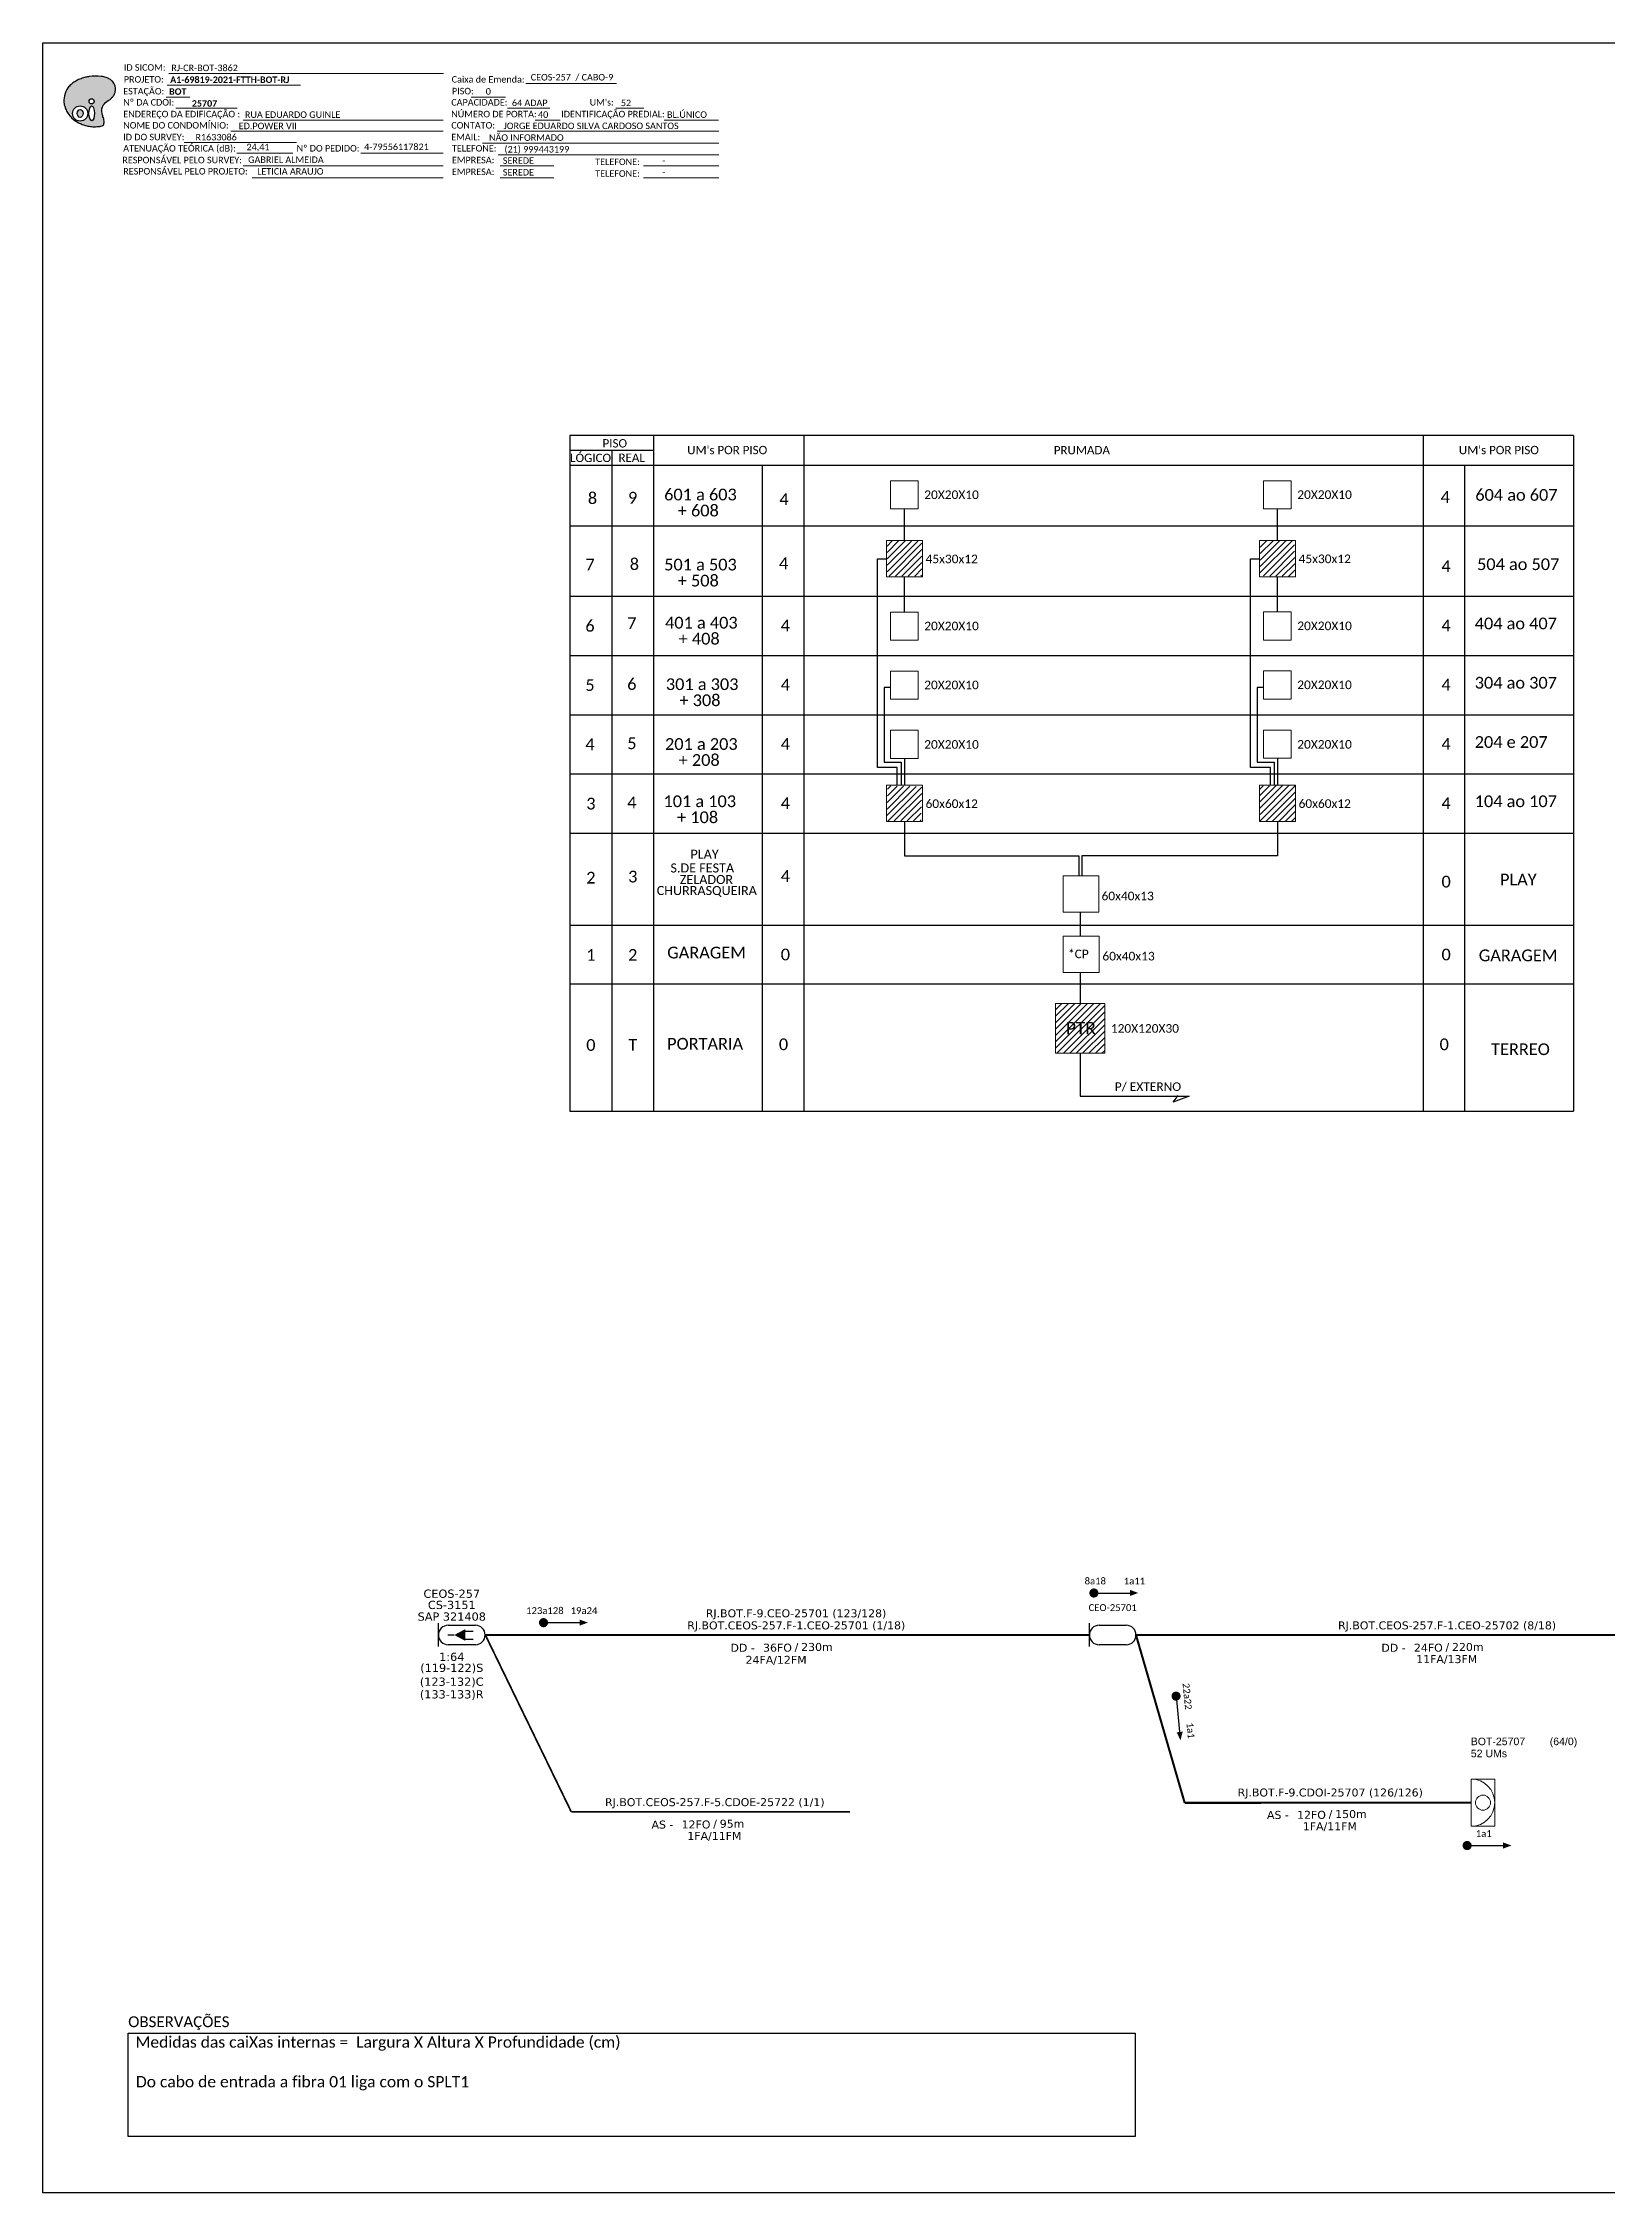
# Model space of a CAD drawing. Extents: x -4 to 837, y 1 to 595.
# Drawn here: x -4 to 428, y 1 to 595 of the extents above; entities that cross this region are included whole.
import ezdxf
from ezdxf.enums import TextEntityAlignment as Align

# ---------------------------------------------------------------- set-up
doc = ezdxf.new("R2010")
doc.units = 0
for name, color, linetype, lineweight in [("20.0-LEGENDA DOS CDO'S", 1, 'Continuous', 0), ('20.1-CDO_INTERIOR', 1, 'Continuous', 0), ('40.1-ETIQUETAS', 1, 'Continuous', 20)]:
    doc.layers.add(name, color=color, linetype=linetype, lineweight=lineweight)
for name, color, linetype in [('20.4-CEOS', 1, 'Continuous'), ('CAP a instalar', 1, 'Continuous'), ('CD de instalação futura', 8, 'Continuous'), ('SETA', 7, 'Continuous')]:
    doc.layers.add(name, color=color, linetype=linetype)
doc.styles.add('ARIAL', font='arial.ttf')
doc.styles.add('siredit', font='verdana.ttf')
doc.styles.add('WMF-Calibri0', font='calibri.ttf')
doc.styles.add('WMF-Calibri1', font='calibrib.ttf')
doc.linetypes.add('FENCELINE1', pattern='A,0.25,-0.1,[133,ltypeshp.shx,S=0.1,R=0,X=-0.1,Y=0],-0.1,1', length=1.45)

# ---------------------------------------------------------------- blocks, each defined once
blk = doc.blocks.new('OI')
h = blk.add_hatch(color=40)
edge = h.paths.add_edge_path()
edge.add_spline(control_points=[(4.35, -0.67), (3.92, -0.99), (3.26, -1.5), (2.81, -2.59), (2.9, -3.5), (3.06, -4.27), (3.31, -4.85), (3.37, -5.39), (3.4, -5.88), (3.2, -6.4), (2.54, -6.61), (1.65, -6.63), (0.55, -6.67), (-0.56, -6.42), (-1.61, -6.14), (-2.77, -5.61), (-3.92, -4.77), (-4.89, -3.7), (-5.34, -2.65), (-5.6, -1.94), (-5.85, -0.96), (-5.71, 0.47), (-5.1, 2.02), (-4.14, 3.02), (-3.3, 3.61), (-2.37, 4.16), (-1.36, 4.44), (-0.56, 4.7), (0.79, 4.85), (2.24, 4.97), (3.79, 4.57), (4.67, 4.21), (5.44, 3.65), (5.76, 2.99), (6.03, 2.21), (6.01, 1.46), (5.72, 0.64), (5.31, 0.08), (4.88, -0.38), (4.51, -0.55), (4.35, -0.67)], knot_values=[0, 0, 0, 0, 1.60434, 2.417191, 3.427595, 4.282808, 4.776746, 5.304182, 5.888771, 6.258406, 6.858137, 7.79129, 8.986195, 10.124242, 11.187857, 12.242908, 13.953784, 15.414161, 16.515391, 17.349188, 17.675853, 19.552021, 21.515531, 22.568638, 23.63245, 24.621084, 25.782718, 26.745347, 27.142653, 29.870543, 31.004649, 31.921532, 32.709589, 33.801391, 34.042471, 35.192333, 35.971461, 36.628871, 37.254359, 37.836911, 37.836911, 37.836911, 37.836911], degree=3, periodic=0)
h.paths.add_polyline_path([(1.13, -0.87, -1), (-0.04, -0.87, -1)], flags=16)
edge = h.paths.add_edge_path(flags=16)
edge.add_ellipse((0.56, -3.59), major_axis=(-0.02, 1.71), ratio=0.361305, start_angle=0, end_angle=360)
h.paths.add_polyline_path([(-0.36, -3.62, -1), (-3.8, -3.62, -1)], flags=16)
edge = h.paths.add_edge_path(flags=0)
edge.add_ellipse((-2.08, -3.62), major_axis=(0, 0.885), ratio=0.758294, start_angle=0, end_angle=360)
at = {"color": 40}
for centre, radius in [((-2.08, -3.62), 1.72), ((0.54, -0.87), 0.587)]:
    blk.add_circle(centre, radius, dxfattribs=at)
blk.add_ellipse((-2.08, -3.62), major_axis=(0, 0.885), ratio=0.758294, start_param=-3.141592653589792, end_param=3.141592653589792, dxfattribs=at)
blk.add_ellipse((0.56, -3.59), major_axis=(-0.02, 1.71), ratio=0.361305, dxfattribs=at)
at = {"color": 40, "start_tangent": (-0.800898, -0.598801), "end_tangent": (-0.800898, -0.598801)}
blk.add_spline([(4.35, -0.67), (3.2, -1.78), (2.9, -2.54), (2.92, -3.55), (3.12, -4.38), (3.28, -4.85), (3.37, -5.37), (3.35, -5.95), (3.2, -6.29), (2.66, -6.55), (1.73, -6.63), (0.54, -6.62), (-0.58, -6.41), (-1.6, -6.11), (-2.56, -5.67), (-3.95, -4.67), (-4.89, -3.56), (-5.37, -2.56), (-5.64, -1.78), (-5.72, -1.46), (-5.63, 0.42), (-4.84, 2.22), (-4.13, 2.99), (-3.27, 3.62), (-2.4, 4.09), (-1.3, 4.47), (-0.37, 4.72), (0.02, 4.77), (2.75, 4.8), (3.85, 4.53), (4.69, 4.16), (5.31, 3.68), (5.85, 2.73), (5.93, 2.5), (5.94, 1.35), (5.67, 0.62), (5.29, 0.08), (4.84, -0.36), (4.35, -0.67)], degree=3, dxfattribs=at)
blk = doc.blocks.new('CEOS_RP_CT_DRT')
at = {"layer": '20.4-CEOS', "color": 0}
for p, q in [((-4.54, 1.19), (-1.19, 1.19)), ((-1.19, -1.19), (-4.54, -1.19))]:
    blk.add_line(p, q, dxfattribs=at)
for points in [[(-5.73, -1.43), (-5.73, 1.44)], [(-3.79, 0), (-4.59, 0)], [(-2.47, 0.48), (-1.45, 0.48)], [(-2.47, -0.52), (-1.45, -0.52)]]:
    blk.add_lwpolyline(points, dxfattribs=at)
blk.add_lwpolyline([(-3.79, 0, 0, 1.47, 0), (-2.41, 0, 1.47, 1.47, 0)], format="xyseb", dxfattribs=at)
for centre, start, end in [((-4.54, 0), 90, 270), ((-1.19, 0), 270, 90)]:
    blk.add_arc(centre, 1.19, start, end, dxfattribs=at)
at = {"layer": '20.4-CEOS', "color": 7, "style": 'siredit'}
for tag, p in [('Nº_DA_CEOS', (-2.86, 5.6)), ('LOCAL', (-2.86, 4.24)), ('SAP', (-2.86, 2.78)), ('RACIO_SPLITAGEM', (-2.86, -1.88)), ('FIBRAS_SPLITTER', (-2.86, -3.58)), ('FIBRAS_TOP_C', (-2.86, -5.08)), ('RESERVA_FINAIS', (-2.86, -6.39))]:
    blk.add_attdef(tag, text='', height=1.01, dxfattribs=at).set_placement(p, align=Align.TOP_CENTER)
blk = doc.blocks.new('ETIQUETA_RS5F')
at = {"layer": '40.1-ETIQUETAS', "color": 0, "style": 'siredit'}
blk.add_text('/', height=1.5, dxfattribs=at).set_placement((1.58, -1.95), align=Align.MIDDLE_RIGHT)
for tag, p in [('ETIQUETA_R_PRIMARIA', (1.21, 4.1)), ('ETIQUETA_R_SECUNDARIA', (1.21, 2.1)), ('F_ATIVAS/F_MORTAS', (1.14, -4.24))]:
    blk.add_attdef(tag, text='', height=1.5, dxfattribs=at).set_placement(p, align=Align.MIDDLE_CENTER)
for tag, p in [('TIPO_CABO', (-6.58, -2.12)), ('CAP_CABO', (0.4, -2.09))]:
    blk.add_attdef(tag, text='', height=1.5, dxfattribs=at).set_placement(p, align=Align.MIDDLE_RIGHT)
blk.add_attdef('METROS', text='', height=1.5, dxfattribs=at).set_placement((2.14, -1.95), align=Align.MIDDLE_LEFT)
for tag, p in [('FUSÃO_1', (0.85, -8.39)), ('FUSÃO_2', (0.85, -10.6)), ('FUSÃO_3', (0.85, -12.93)), ('FUSÃO_4', (0.85, -15.14)), ('FUSÃO_5', (0.85, -17.16))]:
    blk.add_attdef(tag, text='', height=1.5, dxfattribs=at).set_placement(p, align=Align.CENTER)
blk = doc.blocks.new('CDOI_INT')
at = {"layer": '20.1-CDO_INTERIOR', "color": 0, "lineweight": 18}
blk.add_lwpolyline([(4.25, -4.25), (4.25, 4.25), (0, 4.25), (0, -4.25)], close=True, dxfattribs=at)
blk.add_circle((2.12, 0), 1.36, dxfattribs=at)
blk.add_arc((0, 0), 4.25, 270, 90, dxfattribs=at)
at = {"layer": "20.0-LEGENDA DOS CDO'S", "color": 0, "style": 'ARIAL'}
for tag, p in [('CDO_N', (-0.08, 10.38)), ('SPLITER_1', (21.18, 10.38)), ('SURVEY', (-0.08, 8.2)), ('SPLITER_2', (21.19, 8.68)), ('SAP', (-0.08, 6.23)), ('1:XX', (5.94, -2.22)), ('UMS', (5.94, -4.24))]:
    blk.add_attdef(tag, p, '', height=1.36, dxfattribs=at)
blk.add_attdef('FIBRAS_UTILIZADAS', text='', height=1.36, dxfattribs=at).set_placement((15.34, 10.38), align=Align.CENTER)

msp = doc.modelspace()

# ---------------------------------------------------------------- hatches: boundary and pattern name
h = msp.add_hatch()
h.set_pattern_fill('ANSI31', color=1, scale=10, style=0)
h.set_pattern_definition([(45, (-386.2603, 59.7781), (-0.8838835, 0.8838835), [])])
h.paths.add_polyline_path([(239.06, 457.66), (229.39, 457.69), (229.43, 447.97), (239.06, 447.97)])
h.paths.add_polyline_path([(237.24, 448.09), (237.24, 448.09), (237.24, 453.24), (237.24, 453.24)], flags=24)
h = msp.add_hatch()
h.set_pattern_fill('ANSI31', color=1, scale=10, style=0)
h.set_pattern_definition([(45, (-283.0717, 59.5789), (-0.8838835, 0.8838835), [])])
h.paths.add_polyline_path([(342.01, 457.74), (332.53, 457.74), (332.46, 448.03), (342.09, 447.88)])
h.paths.add_polyline_path([(340.43, 447.89), (340.43, 447.89), (340.43, 453.04), (340.43, 453.04)], flags=24)
h = msp.add_hatch()
h.set_pattern_fill('ANSI31', color=1, scale=10, style=0)
h.set_pattern_definition([(45, (-386.2603, -7.5534), (-0.8838835, 0.8838835), [])])
h.paths.add_polyline_path([(239.03, 389.85), (229.59, 390), (229.33, 380.31), (238.82, 380.35)])
h.paths.add_polyline_path([(237.24, 380.76), (237.24, 380.76), (237.24, 385.91), (237.24, 385.91)], flags=24)
h = msp.add_hatch()
h.set_pattern_fill('ANSI31', color=1, scale=10, style=0)
h.set_pattern_definition([(45, (-283.0717, -7.155), (-0.8838835, 0.8838835), [])])
h.paths.add_polyline_path([(342.19, 390.14), (332.43, 390.04), (332.48, 380.31), (342.14, 380.29)])
h.paths.add_polyline_path([(340.43, 381.16), (340.43, 381.16), (340.43, 386.31), (340.43, 386.31)], flags=24)
h = msp.add_hatch()
h.set_pattern_fill('ANSI31', color=1, scale=10, style=0)
h.set_pattern_definition([(45, (-457.8024, -17.5247), (-0.8838835, 0.8838835), [])])
h.paths.add_polyline_path([(156.27, 370.79), (165.7, 370.79), (165.7, 375.94), (156.27, 375.94)], flags=9)
h = msp.add_hatch()
h.set_pattern_fill('ANSI31', color=1, scale=10, style=0)
h.set_pattern_definition([(45, (-335.6417, -67.8255), (-0.8838835, 0.8838835), [])])
h.paths.add_polyline_path([(289.55, 329.9), (275.98, 329.9), (275.98, 316.14), (289.55, 316.14)])
h.paths.add_polyline_path([(278.43, 320.49), (287.86, 320.49), (287.86, 325.64), (278.43, 325.64)], flags=24)

# ---------------------------------------------------------------- linework, layer by layer
msp.add_lwpolyline([(-3.83, 595.26), (837.17, 595.26), (837.17, 1.26), (-3.83, 1.26)], close=True)
at = {"color": 7, "lineweight": 0}
for points in [[(30.52, 583.57), (67.31, 583.57)], [(30.9, 586.85), (106.88, 586.85)], [(129.55, 584.06), (154.69, 584.06)], [(30.23, 580.29), (36.78, 580.29)], [(32.89, 577.22), (49.86, 577.22)], [(114.51, 580.33), (123.99, 580.33)], [(124.56, 577.22), (136.18, 577.22)], [(154.5, 577.22), (162.17, 577.22)], [(48.05, 570.87), (106.71, 570.87)], [(51.46, 573.98), (106.71, 573.98)], [(121.68, 570.87), (182.9, 570.87)], [(132.14, 573.98), (139.09, 573.98)], [(167.84, 573.98), (182.87, 573.98)], [(35.21, 567.81), (66.25, 567.81)], [(49.74, 564.84), (65.25, 564.84)], [(83.97, 564.84), (106.74, 564.84)], [(117.64, 567.63), (182.9, 567.63)], [(121.92, 564.4), (182.9, 564.4)], [(51.46, 561.28), (106.71, 561.28)], [(122.53, 561.28), (137.33, 561.28)], [(162.13, 561.28), (182.9, 561.28)], [(53.95, 558.05), (106.71, 558.05)], [(122.53, 558.05), (137.33, 558.05)], [(162.13, 558.05), (182.9, 558.05)]]:
    msp.add_lwpolyline(points, dxfattribs=at)
at = {"color": 0}
for points in [[(419.11, 486.81), (141.78, 486.81)], [(164.92, 482.7), (141.78, 482.7)]]:
    msp.add_lwpolyline(points, dxfattribs=at)
for points in [[(141.78, 486.81), (141.78, 300.17)], [(153.35, 482.7), (153.35, 300.17)], [(164.92, 300.17), (164.92, 486.81)], [(206.51, 300.17), (206.51, 486.81)], [(377.52, 486.81), (377.52, 300.17)], [(419.11, 486.81), (419.11, 300.17)], [(141.78, 478.59), (419.11, 478.59)], [(194.94, 478.59), (194.94, 300.17)], [(389.09, 300.17), (389.09, 478.59)], [(141.78, 442.43), (419.11, 442.43)], [(141.78, 426.05), (419.11, 426.05)], [(141.78, 409.68), (419.11, 409.68)], [(141.78, 393.31), (419.11, 393.31)], [(141.78, 376.94), (419.11, 376.94)], [(141.78, 351.5), (419.11, 351.5)], [(141.78, 335.36), (419.11, 335.36)], [(141.78, 300.17), (419.11, 300.17)]]:
    msp.add_lwpolyline(points)
at = {"lineweight": 0}
for points in [[(238.03, 466.53), (230.37, 466.53), (230.37, 474.3), (238.03, 474.3)], [(341.11, 466.57), (333.45, 466.57), (333.45, 474.33), (341.11, 474.33)], [(238.03, 430.27), (230.37, 430.27), (230.37, 438.04), (238.03, 438.04)], [(341.11, 430.3), (333.45, 430.3), (333.45, 438.07), (341.11, 438.07)], [(238.03, 413.98), (230.37, 413.98), (230.37, 421.75), (238.03, 421.75)], [(341.11, 414.01), (333.45, 414.01), (333.45, 421.78), (341.11, 421.78)], [(238.03, 405.38), (230.37, 405.38), (230.37, 397.61), (238.03, 397.61)], [(341.11, 405.41), (333.45, 405.41), (333.45, 397.64), (341.11, 397.64)], [(287.95, 365.12), (278.05, 365.12), (278.05, 355.08), (287.95, 355.08)], [(287.98, 348.47), (278.07, 348.47), (278.07, 338.43), (287.98, 338.43)]]:
    msp.add_lwpolyline(points, close=True, dxfattribs=at)
at = {"color": 3}
for points in [[(234.2, 457.82), (234.2, 466.53)], [(337.28, 457.85), (337.28, 466.57)], [(232.25, 390.19), (232.25, 395.08), (226.75, 395.08), (226.75, 452.73), (229.25, 452.73)], [(335.33, 390.22), (335.33, 395.11), (329.83, 395.11), (329.83, 452.77), (332.33, 452.77)], [(234.2, 438.04), (234.2, 447.78)], [(337.28, 438.07), (337.28, 447.81)], [(230.37, 417.18), (228.64, 417.18), (228.64, 396.56), (233.31, 396.56), (233.31, 390.2)], [(333.45, 417.21), (331.72, 417.21), (331.72, 396.59), (336.39, 396.59), (336.39, 390.23)], [(234.2, 397.61), (234.2, 390.19)], [(337.28, 397.64), (337.28, 390.22)], [(337.29, 380.18), (337.29, 370.69), (283.22, 370.69), (283.22, 365.12)], [(234.21, 380.15), (234.21, 370.65), (282.37, 370.65), (282.37, 365.12)], [(282.82, 348.47), (282.82, 355.08)], [(282.82, 329.9), (282.82, 338.43)]]:
    msp.add_lwpolyline(points, dxfattribs=at)
at = {"color": 7}
msp.add_lwpolyline([(141.78, 461.89), (419.11, 461.89)], dxfattribs=at)
at = {"color": 1, "lineweight": 0}
for points in [[(239.16, 457.82), (229.25, 457.82), (229.25, 447.78), (239.16, 447.78)], [(342.24, 457.85), (332.33, 457.85), (332.33, 447.81), (342.24, 447.81)], [(239.16, 390.19), (229.25, 390.19), (229.25, 380.15), (239.16, 380.15)], [(342.24, 390.22), (332.33, 390.22), (332.33, 380.18), (342.24, 380.18)], [(275.98, 329.9), (289.55, 329.9), (289.55, 316.14), (275.98, 316.14)]]:
    msp.add_lwpolyline(points, close=True, dxfattribs=at)
at = {"color": 1}
for points in [[(282.76, 316.14), (282.76, 304.25), (312.9, 304.25)], [(308.49, 302.66), (309.89, 304.48)], [(312.9, 304.25), (308.49, 302.66)]]:
    msp.add_lwpolyline(points, dxfattribs=at)
at = {"const_width": 1.26}
for points in [[(285.95, 167.02, 1), (287.21, 167.02, 1)], [(133.85, 158.83, 1), (135.11, 158.83, 1)], [(309.21, 139.16, 1), (309.33, 137.91, 1)], [(389.07, 97.25, 1), (390.33, 97.25, 1)]]:
    msp.add_lwpolyline(points, format="xyb", close=True, dxfattribs=at)
at = {"color": 0}
msp.add_lwpolyline([(19.73, 45.46), (297.98, 45.46), (297.98, 16.86), (19.73, 16.86)], close=True, dxfattribs=at)
at = {"layer": '20.4-CEOS', "color": 5}
for p, q in [((288, 158.11), (295.52, 158.11)), ((295.52, 152.75), (288, 152.75))]:
    msp.add_line(p, q, dxfattribs=at)
msp.add_lwpolyline([(285.32, 152.2), (285.32, 158.66)], dxfattribs=at)
for centre, start, end in [((288, 155.43), 90, 270), ((295.52, 155.43), 270, 90)]:
    msp.add_arc(centre, 2.68, start, end, dxfattribs=at)
at = {"layer": 'CAP a instalar', "color": 7, "ltscale": 7, "const_width": 0.485}
for points in [[(118.34, 155.43), (285.32, 155.43)], [(298.2, 155.43), (465.17, 155.43)]]:
    msp.add_lwpolyline(points, dxfattribs=at)
at = {"layer": 'CAP a instalar', "color": 7, "linetype": 'FENCELINE1', "ltscale": 10, "const_width": 0.485}
for points in [[(142.14, 106.59), (118.53, 155.17)], [(142.14, 106.59), (219.21, 106.59)]]:
    msp.add_lwpolyline(points, dxfattribs=at)
at = {"layer": 'CAP a instalar', "color": 1, "ltscale": 7, "const_width": 0.587}
for points in [[(311.65, 109.06), (298.2, 155.43)], [(311.65, 109.06), (390.84, 109.1)]]:
    msp.add_lwpolyline(points, dxfattribs=at)
at = {"layer": 'SETA'}
for points in [[(286.58, 167.02), (297.4, 167.02)], [(134.48, 158.83), (145.31, 158.83)], [(309.27, 138.53), (310.34, 127.76)], [(389.7, 97.25), (400.52, 97.25)]]:
    msp.add_lwpolyline(points, dxfattribs=at)
for points in [[(296.54, 167.88), (298.84, 167.04), (296.54, 166.2)], [(144.44, 159.69), (146.75, 158.85), (144.44, 158.01)], [(311.11, 128.71), (310.5, 126.33), (309.43, 128.54)], [(399.65, 98.1), (401.96, 97.26), (399.65, 96.42)]]:
    msp.add_solid(points, dxfattribs=at)

# ---------------------------------------------------------------- block references
at = {"color": 7, "xscale": 1.213923925138498, "yscale": 1.213923925184645, "zscale": 1.213923925163967, "rotation": 0.1532896023337312}
msp.add_blockref('OI', (8.94, 580.19), dxfattribs=at)
at = {"layer": '20.4-CEOS', "color": 7}
ref = msp.add_blockref('CEOS_RP_CT_DRT', (118.34, 155.42), dxfattribs=dict(at, xscale=2.24934447792145, yscale=2.24934447792145, zscale=2.24934447247559))
ref.add_attrib('Nº_DA_CEOS', 'CEOS-257', dxfattribs={"color": 7, "height": 2.271, "style": 'siredit'}).set_placement((109.13, 167.97), align=Align.TOP_CENTER)
ref.add_attrib('LOCAL', 'CS-3151', dxfattribs={"color": 7, "height": 2.271, "style": 'siredit'}).set_placement((109.13, 164.87), align=Align.TOP_CENTER)
ref.add_attrib('SAP', 'SAP 321408', dxfattribs={"color": 7, "height": 2.271, "style": 'siredit'}).set_placement((109.13, 161.65), align=Align.TOP_CENTER)
ref.add_attrib('RACIO_SPLITAGEM', '1:64', dxfattribs={"color": 7, "height": 2.271, "style": 'siredit'}).set_placement((109.13, 150.53), align=Align.TOP_CENTER)
ref.add_attrib('FIBRAS_SPLITTER', '(119-122)S', dxfattribs={"color": 7, "height": 2.271, "style": 'siredit'}).set_placement((109.13, 147.49), align=Align.TOP_CENTER)
ref.add_attrib('FIBRAS_TOP_C', '(123-132)C', dxfattribs={"color": 7, "height": 2.271, "style": 'siredit'}).set_placement((109.11, 143.66), align=Align.TOP_CENTER)
ref.add_attrib('RESERVA_FINAIS', '(133-133)R', dxfattribs={"color": 7, "height": 2.271, "style": 'siredit'}).set_placement((109.11, 140.17), align=Align.TOP_CENTER)
at = {"layer": 'CAP a instalar', "color": 7, "linetype": 'FENCELINE1', "ltscale": 7}
ref = msp.add_blockref('ETIQUETA_RS5F', (202.57, 154.99), dxfattribs=dict(at, xscale=1.468589083512179, yscale=1.468589083513303, zscale=1.468589083513602))
ref.add_attrib('ETIQUETA_R_PRIMARIA', 'RJ.BOT.F-9.CEO-25701 (123/128)', dxfattribs={"layer": '40.1-ETIQUETAS', "color": 0, "height": 2.2029, "style": 'siredit'}).set_placement((204.26, 161.42), align=Align.MIDDLE_CENTER)
ref.add_attrib('ETIQUETA_R_SECUNDARIA', 'RJ.BOT.CEOS-257.F-1.CEO-25701 (1/18)', dxfattribs={"layer": '40.1-ETIQUETAS', "color": 0, "height": 2.2029, "style": 'siredit'}).set_placement((204.31, 158.08), align=Align.MIDDLE_CENTER)
ref.add_attrib('TIPO_CABO', 'DD -', dxfattribs={"layer": '40.1-ETIQUETAS', "color": 0, "height": 2.203, "style": 'siredit'}).set_placement((192.86, 151.89), align=Align.MIDDLE_RIGHT)
ref.add_attrib('CAP_CABO', '36FO', dxfattribs={"layer": '40.1-ETIQUETAS', "color": 0, "height": 2.203, "style": 'siredit'}).set_placement((203.11, 151.92), align=Align.MIDDLE_RIGHT)
ref.add_attrib('METROS', '230m', dxfattribs={"layer": '40.1-ETIQUETAS', "color": 0, "height": 2.203, "style": 'siredit'}).set_placement((205.67, 152.12), align=Align.MIDDLE_LEFT)
ref.add_attrib('F_ATIVAS/F_MORTAS', '24FA/12FM', dxfattribs={"layer": '40.1-ETIQUETAS', "color": 0, "height": 2.203, "style": 'siredit'}).set_placement((198.75, 148.56), align=Align.MIDDLE_CENTER)
ref = msp.add_blockref('ETIQUETA_RS5F', (382.43, 154.99), dxfattribs=dict(at, xscale=1.468589083512179, yscale=1.468589083513303, zscale=1.468589083513602))
ref.add_attrib('ETIQUETA_R_SECUNDARIA', 'RJ.BOT.CEOS-257.F-1.CEO-25702 (8/18)', dxfattribs={"layer": '40.1-ETIQUETAS', "color": 0, "height": 2.2029, "style": 'siredit'}).set_placement((384.16, 158.08), align=Align.MIDDLE_CENTER)
ref.add_attrib('TIPO_CABO', 'DD -', dxfattribs={"layer": '40.1-ETIQUETAS', "color": 0, "height": 2.203, "style": 'siredit'}).set_placement((372.71, 151.89), align=Align.MIDDLE_RIGHT)
ref.add_attrib('CAP_CABO', '24FO', dxfattribs={"layer": '40.1-ETIQUETAS', "color": 0, "height": 2.203, "style": 'siredit'}).set_placement((382.97, 151.92), align=Align.MIDDLE_RIGHT)
ref.add_attrib('METROS', '220m', dxfattribs={"layer": '40.1-ETIQUETAS', "color": 0, "height": 2.203, "style": 'siredit'}).set_placement((385.53, 152.12), align=Align.MIDDLE_LEFT)
ref.add_attrib('F_ATIVAS/F_MORTAS', '11FA/13FM', dxfattribs={"layer": '40.1-ETIQUETAS', "color": 0, "height": 2.203, "style": 'siredit'}).set_placement((384.06, 148.76), align=Align.MIDDLE_CENTER)
at = {"layer": 'CAP a instalar', "color": 1, "linetype": 'FENCELINE1', "ltscale": 7}
ref = msp.add_blockref('ETIQUETA_RS5F', (350.14, 108.82), dxfattribs=dict(at, xscale=1.468589083512179, yscale=1.468589083513303, zscale=1.468589083513602))
ref.add_attrib('ETIQUETA_R_SECUNDARIA', 'RJ.BOT.F-9.CDOI-25707 (126/126)', dxfattribs={"layer": '40.1-ETIQUETAS', "color": 0, "height": 2.2029, "style": 'siredit'}).set_placement((351.88, 111.91), align=Align.MIDDLE_CENTER)
ref.add_attrib('TIPO_CABO', 'AS -', dxfattribs={"layer": '40.1-ETIQUETAS', "color": 0, "height": 2.203, "style": 'siredit'}).set_placement((340.43, 105.71), align=Align.MIDDLE_RIGHT)
ref.add_attrib('CAP_CABO', '12FO', dxfattribs={"layer": '40.1-ETIQUETAS', "color": 0, "height": 2.203, "style": 'siredit'}).set_placement((350.68, 105.74), align=Align.MIDDLE_RIGHT)
ref.add_attrib('METROS', '150m', dxfattribs={"layer": '40.1-ETIQUETAS', "color": 0, "height": 2.203, "style": 'siredit'}).set_placement((353.24, 105.95), align=Align.MIDDLE_LEFT)
ref.add_attrib('F_ATIVAS/F_MORTAS', '1FA/11FM', dxfattribs={"layer": '40.1-ETIQUETAS', "color": 0, "height": 2.203, "style": 'siredit'}).set_placement((351.77, 102.58), align=Align.MIDDLE_CENTER)
at = {"layer": 'CAP a instalar', "color": 7, "linetype": 'FENCELINE1', "ltscale": 7}
ref = msp.add_blockref('ETIQUETA_RS5F', (180.07, 106.15), dxfattribs=dict(at, xscale=1.468589083512179, yscale=1.468589083513303, zscale=1.468589083513602))
ref.add_attrib('ETIQUETA_R_SECUNDARIA', 'RJ.BOT.CEOS-257.F-5.CDOE-25722 (1/1)', dxfattribs={"layer": '40.1-ETIQUETAS', "color": 0, "height": 2.2029, "style": 'siredit'}).set_placement((181.81, 109.24), align=Align.MIDDLE_CENTER)
ref.add_attrib('TIPO_CABO', 'AS -', dxfattribs={"layer": '40.1-ETIQUETAS', "color": 0, "height": 2.203, "style": 'siredit'}).set_placement((170.36, 103.05), align=Align.MIDDLE_RIGHT)
ref.add_attrib('CAP_CABO', '12FO', dxfattribs={"layer": '40.1-ETIQUETAS', "color": 0, "height": 2.203, "style": 'siredit'}).set_placement((180.61, 103.08), align=Align.MIDDLE_RIGHT)
ref.add_attrib('METROS', '95m', dxfattribs={"layer": '40.1-ETIQUETAS', "color": 0, "height": 2.203, "style": 'siredit'}).set_placement((183.17, 103.28), align=Align.MIDDLE_LEFT)
ref.add_attrib('F_ATIVAS/F_MORTAS', '1FA/11FM', dxfattribs={"layer": '40.1-ETIQUETAS', "color": 0, "height": 2.203, "style": 'siredit'}).set_placement((181.7, 99.92), align=Align.MIDDLE_CENTER)
at = {"layer": 'CD de instalação futura', "color": 1, "ltscale": 11}
ref = msp.add_blockref('CDOI_INT', (390.84, 109.1), dxfattribs=dict(at, xscale=1.530304412680537, yscale=1.530304412680537, zscale=1.530304412680537))
ref.add_attrib('CDO_N', 'BOT-25707', (390.71, 124.98), dxfattribs={"layer": "20.0-LEGENDA DOS CDO'S", "color": 0, "height": 2.082, "style": 'ARIAL'})
ref.add_attrib('FIBRAS_UTILIZADAS', '     (64/0)', dxfattribs={"layer": "20.0-LEGENDA DOS CDO'S", "color": 0, "height": 2.0816, "style": 'ARIAL'}).set_placement((414.31, 124.98), align=Align.CENTER)
ref.add_attrib('SURVEY', '52 UMs', (390.72, 121.65), dxfattribs={"layer": "20.0-LEGENDA DOS CDO'S", "color": 0, "height": 2.082, "style": 'ARIAL'})

# ---------------------------------------------------------------- texts
at = {"color": 7, "lineweight": 0, "style": 'WMF-Calibri0'}
for s, height, p in [('ID SICOM:', 1.793, (18.5, 587.6)), ('ESTAÇÃO:', 1.793, (18.34, 581.04)), ('PROJETO: ', 1.793, (18.5, 584.32)), ('Caixa de Emenda:', 1.7927, (109.1, 584.32)), ('PISO:', 1.793, (109.17, 581.08)), ('Nº DA CDOI:', 1.7927, (18.34, 577.97)), ('ENDEREÇO DA EDIFICAÇÃO :', 1.7927, (18.34, 574.73)), ('CAPACIDADE:', 1.7927, (108.99, 577.97)), ('NÚMERO DE PORTA:', 1.7927, (108.99, 574.73)), ('IDENTIFICAÇÃO PREDIAL:', 1.7927, (139.36, 574.73)), ("UM's:", 1.793, (147.23, 577.97)), ('NOME DO CONDOMÍNIO:', 1.7927, (18.34, 571.62)), ('CONTATO:', 1.793, (108.99, 571.62)), ('RESPONSÁVEL PELO SURVEY:', 1.7927, (18.1, 562.03)), ('ATENUAÇÃO TEÓRICA (dB):', 1.7927, (18.34, 565.27)), ('ID DO SURVEY:', 1.7927, (18.34, 568.38)), ('Nº DO PEDIDO:', 1.7927, (66.26, 565.27)), ('EMAIL:', 1.793, (108.99, 568.38)), ('TELEFONE:', 1.793, (109.17, 565.27)), ('RESPONSÁVEL PELO PROJETO:', 1.7927, (18.34, 558.92)), ('EMPRESA:', 1.793, (109.17, 562.03)), ('EMPRESA:', 1.793, (109.17, 558.79)), ('TELEFONE:', 1.793, (148.77, 561.53)), ('TELEFONE:', 1.793, (148.77, 558.29))]:
    msp.add_text(s, height=height, dxfattribs=at).set_placement(p)
at = {"color": 7}
for s, height, style, p in [('BOT', 1.793, 'WMF-Calibri1', (31.02, 580.94)), ('A1-69819-2021-FTTH-BOT-RJ', 1.7927, 'WMF-Calibri1', (31.31, 584.22)), ('0', 1.79, 'WMF-Calibri0', (118.53, 580.98)), ('CEOS-257  / CABO-9', 1.7927, 'WMF-Calibri0', (130.95, 584.9)), ('RUA EDUARDO GUINLE', 1.7927, 'WMF-Calibri0', (51.97, 574.57)), ('64 ADAP', 1.793, 'WMF-Calibri0', (125.74, 577.84)), ('40', 1.793, 'WMF-Calibri0', (132.96, 574.58)), ('52', 1.793, 'WMF-Calibri0', (155.85, 577.82)), ('BL.ÚNICO', 1.793, 'WMF-Calibri0', (168.6, 574.58)), ('R1633086', 1.793, 'WMF-Calibri0', (38.3, 568.34)), ('ED.POWER VII', 1.7927, 'WMF-Calibri0', (50.25, 571.44)), ('NÃO INFORMADO', 1.7927, 'WMF-Calibri0', (119.41, 568.23)), ('JORGE EDUARDO SILVA CARDOSO SANTOS', 1.7927, 'WMF-Calibri0', (123.45, 571.47)), ('24,41', 1.793, 'WMF-Calibri0', (52.4, 565.62)), ('4-79556117821', 1.7927, 'WMF-Calibri0', (84.92, 565.68)), ('(21) 999443199', 1.7927, 'WMF-Calibri0', (123.7, 565)), ('GABRIEL ALMEIDA', 1.7927, 'WMF-Calibri0', (52.86, 562.12)), ('LETICIA ARAUJO', 1.7927, 'WMF-Calibri0', (55.35, 558.89)), ('SEREDE', 1.793, 'WMF-Calibri0', (123.23, 561.88)), ('SEREDE', 1.793, 'WMF-Calibri0', (123.23, 558.65)), ('       -', 1.793, 'WMF-Calibri0', (162.84, 561.88)), ('       -    ', 1.7927, 'WMF-Calibri0', (162.84, 558.65)), ('601 a 603', 3.24, 'WMF-Calibri0', (167.82, 468.89)), ('20X20X10', 2.373, 'WMF-Calibri0', (239.69, 469.27)), ('20X20X10', 2.373, 'WMF-Calibri0', (342.77, 469.3)), ('604 ao 607', 3.24, 'WMF-Calibri0', (391.97, 468.79)), ('+ 608', 3.24, 'WMF-Calibri0', (171.58, 464.47)), ('501 a 503', 3.24, 'WMF-Calibri0', (167.82, 449.54)), ('45x30x12', 2.373, 'WMF-Calibri0', (240.05, 451.53)), ('45x30x12', 2.373, 'WMF-Calibri0', (343.13, 451.56)), ('504 ao 507', 3.24, 'WMF-Calibri0', (392.45, 449.64)), ('+ 508', 3.24, 'WMF-Calibri0', (171.58, 445.11)), ('401 a 403', 3.24, 'WMF-Calibri0', (168.06, 433.48)), ('20X20X10', 2.373, 'WMF-Calibri0', (239.69, 433.01)), ('20X20X10', 2.373, 'WMF-Calibri0', (342.77, 433.04)), ('404 ao 407', 3.24, 'WMF-Calibri0', (391.8, 433.27)), ('+ 408', 3.24, 'WMF-Calibri0', (171.82, 429.06)), ('301 a 303', 3.24, 'WMF-Calibri0', (168.29, 416.49)), ('20X20X10', 2.373, 'WMF-Calibri0', (239.68, 416.72)), ('20X20X10', 2.373, 'WMF-Calibri0', (342.76, 416.75)), ('304 ao 307', 3.24, 'WMF-Calibri0', (391.8, 416.89)), ('+ 308', 3.24, 'WMF-Calibri0', (172.05, 412.06)), ('201 a 203', 3.24, 'WMF-Calibri0', (168.06, 399.96)), ('+ 208', 3.24, 'WMF-Calibri0', (171.82, 395.54)), ('20X20X10', 2.373, 'WMF-Calibri0', (239.68, 400.28)), ('20X20X10', 2.373, 'WMF-Calibri0', (342.76, 400.31)), ('204 e 207', 3.24, 'WMF-Calibri0', (391.8, 400.52)), ('101 a 103', 3.24, 'WMF-Calibri0', (167.63, 384.15)), ('60x60x12', 2.373, 'WMF-Calibri0', (240.05, 383.91)), ('60x60x12', 2.373, 'WMF-Calibri0', (343.13, 383.94)), ('104 ao 107', 3.24, 'WMF-Calibri0', (391.8, 384.15)), ('+ 108', 3.24, 'WMF-Calibri0', (171.39, 379.73)), ('S.DE FESTA', 2.5, 'WMF-Calibri0', (169.56, 366.09)), ('PLAY', 2.5, 'WMF-Calibri0', (175.09, 369.89)), ('CHURRASQUEIRA', 2.5, 'WMF-Calibri0', (165.77, 359.85)), ('ZELADOR', 2.5, 'WMF-Calibri0', (172.15, 362.89)), ('PLAY', 3.24, 'WMF-Calibri0', (398.8, 362.51)), ('60x40x13', 2.373, 'WMF-Calibri0', (288.68, 358.41)), ('GARAGEM', 3.24, 'WMF-Calibri0', (168.66, 342.34)), ('GARAGEM', 3.24, 'WMF-Calibri0', (392.92, 341.57)), ('60x40x13', 2.373, 'WMF-Calibri0', (288.92, 341.79)), ('PTR', 3.433, 'WMF-Calibri0', (278.84, 321.37)), ('120X120X30', 2.373, 'WMF-Calibri0', (291.25, 321.82)), ('PORTARIA', 3.24, 'WMF-Calibri0', (168.63, 317.15)), ('TERREO', 3.24, 'WMF-Calibri0', (396.34, 315.64)), ('P/ EXTERNO', 2.373, 'WMF-Calibri0', (292.32, 305.74))]:
    msp.add_text(s, height=height, dxfattribs=dict(at, style=style)).set_placement(p)
at = {"color": 7, "style": 'WMF-Calibri1'}
msp.add_text('25707', height=1.793, dxfattribs=at).set_placement((40.81, 577.66), align=Align.CENTER)
at = {"color": 0, "style": 'WMF-Calibri0'}
for s, p in [('  LÓGICO', (140.2, 479.48)), ('     PISO', (146.74, 483.51)), ('    REAL', (151.96, 479.54)), ("UM's POR PISO", (174.17, 481.65)), ('PRUMADA', (275.48, 481.63)), ("UM's POR PISO", (387.41, 481.65))]:
    msp.add_text(s, height=2.3, dxfattribs=at).set_placement(p)
at = {"color": 6, "style": 'WMF-Calibri0'}
msp.add_text('*CP', height=2.373, dxfattribs=at).set_placement((279.42, 342.41))
at = {"style": 'WMF-Calibri0'}
msp.add_text('OBSERVAÇÕES', height=3, dxfattribs=at).set_placement((19.71, 47.08))
at = {"color": 7, "attachment_point": 1}
for s, insert, char_height, width, style in [('\\C256;\\fCalibri|b0|i0|c0|p34;RJ-CR-BOT-3862\\P', (31.64, 589.28), 1.7927, 42.385, 'WMF-Calibri1'), ('Medidas das caiXas internas =  Largura X Altura X Profundidade (cm)', (21.71, 44.51), 3.1049, 511.413, 'WMF-Calibri0'), ('Do cabo de entrada a fibra 01 liga com o SPLT1\\P\\P', (21.86, 33.56), 3.1049, 511.413, 'WMF-Calibri0')]:
    msp.add_mtext(s, dxfattribs=dict(at, insert=insert, char_height=char_height, width=width, style=style))
at = {"char_height": 1.8886, "width": 31.9287, "attachment_point": 5}
for s, insert in [('{\\fCalibri|b0|i0|c0|p34;\\C7;8a18}', (286.95, 170.33)), ('{\\fCalibri|b0|i0|c0|p34;\\C7;1a11}', (297.76, 170.33)), ('{\\fCalibri|b0|i0|c0|p34;\\C7;123a128}', (134.85, 162.14)), ('{\\fCalibri|b0|i0|c0|p34;\\C7;19a24}', (145.67, 162.14)), ('{\\fCalibri|b0|i0|c0|p34;\\C7;1a1}', (394.3, 100.55))]:
    msp.add_mtext(s, dxfattribs=dict(at, insert=insert))
at = {"color": 5, "insert": (291.76, 162.98), "char_height": 1.8886, "width": 31.9287, "attachment_point": 5}
msp.add_mtext('{\\fCalibri|b0|i0|c0|p34;\\C7;CEO-25701}', dxfattribs=at)
at = {"char_height": 1.8886, "width": 31.9287, "attachment_point": 5, "rotation": 275.66205}
for s, insert in [('{\\fCalibri|b0|i0|c0|p34;\\C7;22a22}', (312.36, 138.48)), ('{\\fCalibri|b0|i0|c0|p34;\\C7;1a1}', (313.28, 129.02))]:
    msp.add_mtext(s, dxfattribs=dict(at, insert=insert))
at = {"color": 7, "style": 'WMF-Calibri0'}
for tag, flags, p in [('8', 4, (148.01, 469.52)), ('9', 4, (159.11, 469.63)), ('4', 4, (200.95, 469.24)), ('4', 4, (383.66, 469.82)), ('7', 4, (147.32, 451.16)), ('8', 4, (159.59, 451.29)), ('4', 4, (200.81, 451.5)), ('4', 4, (383.9, 450.73)), ('6', 4, (147.32, 434.24)), ('7', 4, (158.89, 434.98)), ('4', 4, (201.32, 434.35)), ('4', 4, (383.9, 434.35)), ('5', 4, (147.32, 417.87)), ('6', 4, (158.89, 418.16)), ('4', 4, (201.32, 417.98)), ('4', 4, (383.9, 417.98)), ('4', 4, (147.32, 401.5)), ('5', 4, (158.89, 401.79)), ('4', 4, (201.32, 401.61)), ('4', 4, (383.9, 401.61)), ('3', 4, (147.57, 385.12)), ('4', 4, (158.89, 385.42)), ('4', 4, (201.32, 385.24)), ('4', 4, (383.9, 385.24)), ('2', 4, (147.57, 364.66)), ('3', 4, (159.14, 364.96)), ('4', 4, (201.32, 365.11)), ('0', 4, (383.9, 363.57)), ('1', 4, (147.57, 343.32)), ('2', 4, (159.14, 343.32)), ('0', 4, (201.32, 343.43)), ('0', 4, (383.9, 343.43)), ('0', 4, (147.57, 318.43)), ('T', 12, (159.14, 318.47)), ('0', 4, (200.8, 318.62)), ('0', 4, (383.38, 318.62))]:
    msp.add_attdef(tag, text='XX', height=3.24, dxfattribs=dict(at, flags=flags)).set_placement(p, align=Align.MIDDLE_CENTER)

doc.saveas('drawing.dxf')
